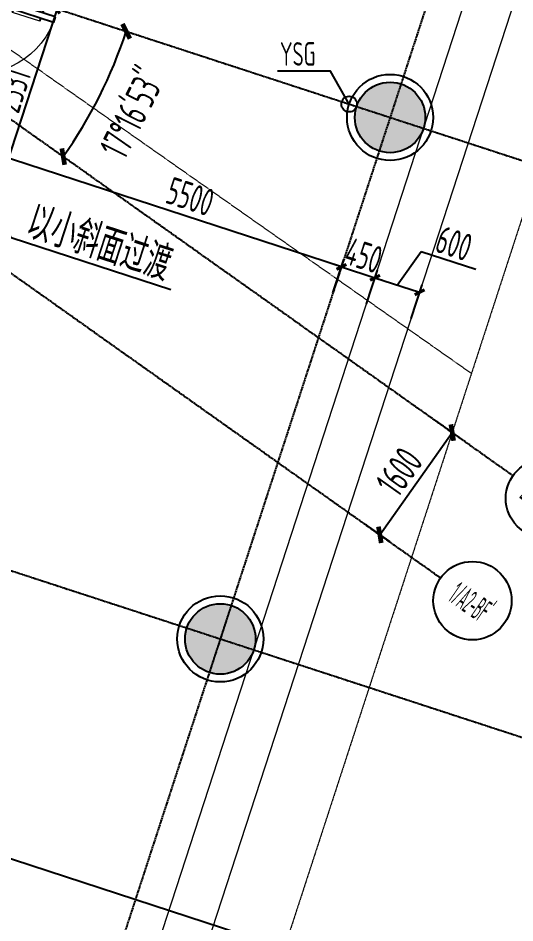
# Model space of a CAD drawing. Header units: millimetres. Extents: x 11639278 to 23698211, y -13072636 to -5537337.
# Drawn here: x 11869917 to 11876263, y -6343850 to -6332302 of the extents above; entities that cross this region are included whole.
import ezdxf
from ezdxf.enums import TextEntityAlignment as Align

# ---------------------------------------------------------------- set-up
doc = ezdxf.new("R2010")
doc.units = ezdxf.units.MM
doc.header["$LTSCALE"] = 10
for name, pattern in [('A2-RG-AXIS$0$CENTER', [2, 1.25, -0.25, 0.25, -0.25]), ('A2-RG-AXIS$0$DOTE', [2.42, 2, -0.2, 0.02, -0.2]), ('A2-RI-F1$0$Overhead 1_16_', [2.579687, 1.5875, -0.992188])]:
    doc.linetypes.add(name, pattern=pattern)
for name, color, linetype in [('A2-RB-F1$0$$34$A-DIMS-100', 1, 'Continuous'), ('A2-RB-F1$0$A-DIMS-100', 1, 'Continuous'), ('A2-RG-AXIS$0$A-DIMS-100', 1, 'Continuous'), ('A2-RG-AXIS$0$A-GRID', 1, 'A2-RG-AXIS$0$CENTER'), ('A2-RG-AXIS$0$A-SYMB', 4, 'Continuous'), ('A2-RI-F1$0$A-DOOR', 32, 'Continuous'), ('A2-RI-F1$0$A-ROOF-DRAN', 175, 'Continuous'), ('A2-RI-F1$0$A-SYMB', 4, 'Continuous'), ('A2-RI-F1$0$A-SYMB-AREA', 4, 'Continuous'), ('A2-RI-F1$0$A-SYMB-NAME', 4, 'Continuous'), ('A2-RI-F1$0$A-WALL', 7, 'Continuous'), ('A2-RI-F1$0$WINDOW_TEXT', 7, 'Continuous'), ('A2-RS-F1$0$A-HATH-GRAY', 8, 'Continuous'), ('A2-RS-F1$0$A-WALL-CONC', 6, 'Continuous')]:
    doc.layers.add(name, color=color, linetype=linetype)
for name, color, linetype, lineweight in [('A2-RI-F1$0$A-DETL', 5, 'Continuous', 5), ('A2-RI-F1$0$A-DETL-LLIN', 3, 'Continuous', 5), ('A2-RI-F1$0$A-FLOR-OVHD', 8, 'A2-RI-F1$0$Overhead 1_16_', 5)]:
    doc.layers.add(name, color=color, linetype=linetype, lineweight=lineweight)
doc.styles.add('A2-RB-F1$0$$0$XD2008', font='hzs.shx', dxfattribs={"width": 0.7, "bigfont": 'hztxt.shx'})
doc.styles.add('A2-RB-F1$0$XD2008', font='hzs.shx', dxfattribs={"width": 0.7, "bigfont": 'hztxt.shx'})
doc.styles.add('A2-RG-AXIS$0$ECADI', font='hzs.shx', dxfattribs={"width": 0.7, "bigfont": 'hztxt.shx'})
doc.styles.add('A2-RG-AXIS$0$XD2008', font='hzs.shx', dxfattribs={"width": 0.7, "bigfont": 'hztxt.shx'})
doc.styles.add('A2-RI-F1$0$ECADI', font='hzs.shx', dxfattribs={"width": 0.7, "bigfont": 'hztxt.shx'})
doc.styles.add('A2-RI-F1$0$SIMPLEX', font='simplex.shx', dxfattribs={"width": 0.7})
doc.dimstyles.new('A2-RB-F1$0$$0$XD100$0', dxfattribs={"dimscale": 100, "dimtxt": 3.5, "dimasz": 1, "dimexe": 1, "dimexo": 2, "dimgap": 0.5, "dimtad": 1, "dimdec": 0, "dimdsep": 46, "dimtxsty": 'A2-RB-F1$0$$0$XD2008', "dimblk1": 'A2-RB-F1$0$$20$_ArchTick', "dimblk2": 'A2-RB-F1$0$$20$_ArchTick', "dimsah": 1, "dimcen": 2.5, "dimclrt": 4, "dimaunit": 1, "dimadec": 0, "dimazin": 0, "dimtfac": 1, "dimtdec": 0, "dimtix": 1, "dimtmove": 2, "dimatfit": 3, "dimfxl": 0, "dimtolj": 1, "dimtzin": 0, "dimarcsym": 0})
doc.dimstyles.new('A2-RB-F1$0$XD100$0', dxfattribs={"dimscale": 100, "dimtxt": 3.5, "dimasz": 1, "dimexe": 1, "dimexo": 2, "dimgap": 0.5, "dimtad": 1, "dimdec": 0, "dimdsep": 46, "dimtxsty": 'A2-RB-F1$0$XD2008', "dimblk1": 'A2-RB-F1$0$_ArchTick', "dimblk2": 'A2-RB-F1$0$_ArchTick', "dimsah": 1, "dimcen": 2.5, "dimclrt": 4, "dimaunit": 1, "dimadec": 0, "dimazin": 0, "dimtfac": 1, "dimtdec": 0, "dimtix": 1, "dimtmove": 1, "dimatfit": 3, "dimfxl": 0, "dimtolj": 1, "dimtzin": 0, "dimarcsym": 0})
doc.dimstyles.new('A2-RG-AXIS$0$XD150', dxfattribs={"dimscale": 300, "dimtxt": 2.5, "dimasz": 1.5, "dimexe": 1, "dimexo": 2, "dimgap": 0.5, "dimtad": 1, "dimdec": 0, "dimdsep": 46, "dimtxsty": 'A2-RG-AXIS$0$XD2008', "dimcen": 2.5, "dimclrt": 4, "dimaunit": 1, "dimadec": 3, "dimazin": 0, "dimtfac": 1, "dimtdec": 0, "dimtmove": 2, "dimatfit": 3, "dimfxl": 0, "dimtolj": 1, "dimtzin": 0, "dimarcsym": 0})
doc.dimstyles.new('A2-RG-AXIS$0$XD150$0', dxfattribs={"dimscale": 150, "dimtxt": 2.5, "dimasz": 1, "dimexe": 1, "dimexo": 2, "dimgap": 0.5, "dimtad": 1, "dimdec": 0, "dimdsep": 46, "dimtxsty": 'A2-RG-AXIS$0$XD2008', "dimblk": 'A2-RG-AXIS$0$_ArchTick', "dimcen": 2.5, "dimclrt": 4, "dimaunit": 1, "dimadec": 0, "dimazin": 0, "dimtfac": 1, "dimtdec": 0, "dimtmove": 2, "dimatfit": 3, "dimfxl": 0, "dimtolj": 1, "dimtzin": 0, "dimarcsym": 0})

# ---------------------------------------------------------------- blocks, each defined once
blk = doc.blocks.new('A2-RG-AXIS$0$_ArchTick')
at = {"color": 0, "linetype": 'ByBlock', "const_width": 0.4}
blk.add_lwpolyline([(-0.5, -0.5), (0.5, 0.5)], dxfattribs=at)
blk = doc.blocks.new('*D562')
at = {"layer": 'A2-RG-AXIS$0$A-DIMS-100', "color": 0, "lineweight": -2, "transparency": 16777216}
for p, q in [((11876759, -6341613), (11877757, -6341939)), ((11875445, -6348548), (11877614, -6341892)), ((11874589, -6348269), (11875588, -6348594))]:
    blk.add_line(p, q, dxfattribs=at)
at = {"layer": 'Defpoints', "color": 0, "transparency": 16777216}
for p in [(11876473, -6341521), (11877614, -6341892), (11874304, -6348176)]:
    blk.add_point(p, dxfattribs=at)
at = {"layer": 'A2-RG-AXIS$0$A-DIMS-100', "color": 0, "lineweight": -2, "transparency": 16777216, "xscale": 150, "yscale": 150, "zscale": 150}
for p, rotation in [((11877614, -6341892), 71.94704053343841), ((11875445, -6348548), 251.9470405334384)]:
    blk.add_blockref('A2-RG-AXIS$0$_ArchTick', p, dxfattribs=dict(at, rotation=rotation))
at = {"layer": 'A2-RG-AXIS$0$A-DIMS-100', "color": 4, "transparency": 16777216, "insert": (11876280, -6345139), "char_height": 375, "attachment_point": 5, "rotation": 71.947, "style": 'A2-RG-AXIS$0$XD2008'}
blk.add_mtext('\\A1;7000', dxfattribs=at)
blk = doc.blocks.new('*D574')
at = {"layer": 'A2-RG-AXIS$0$A-DIMS-100', "color": 0, "lineweight": -2, "transparency": 16777216}
for p, q in [((11875258, -6337447), (11875585, -6337679)), ((11874538, -6338897), (11875463, -6337592)), ((11874333, -6338752), (11874660, -6338984))]:
    blk.add_line(p, q, dxfattribs=at)
at = {"layer": 'Defpoints', "color": 0, "transparency": 16777216}
for p in [(11875013, -6337273), (11875463, -6337592), (11874088, -6338579)]:
    blk.add_point(p, dxfattribs=at)
at = {"layer": 'A2-RG-AXIS$0$A-DIMS-100', "color": 0, "lineweight": -2, "transparency": 16777216, "xscale": 150, "yscale": 150, "zscale": 150}
for p, rotation in [((11875463, -6337592), 54.66696937451481), ((11874538, -6338897), 234.6669693745148)]:
    blk.add_blockref('A2-RG-AXIS$0$_ArchTick', p, dxfattribs=dict(at, rotation=rotation))
at = {"layer": 'A2-RG-AXIS$0$A-DIMS-100', "color": 4, "transparency": 16777216, "insert": (11874786, -6338093), "char_height": 375, "attachment_point": 5, "rotation": 54.667, "style": 'A2-RG-AXIS$0$XD2008'}
blk.add_mtext('\\A1;1600', dxfattribs=at)
blk = doc.blocks.new('A2-RG-AXIS$0$ECADI-TAG-GRID')
at = {"color": 13}
blk.add_circle((0, 0), 5, dxfattribs=at)
at = {"style": 'A2-RG-AXIS$0$ECADI', "width": 0.7}
blk.add_attdef('GRID', text='', height=5, dxfattribs=at).set_placement((0, 0), align=Align.MIDDLE)
blk = doc.blocks.new('*D545')
at = {"layer": 'A2-RG-AXIS$0$A-DIMS-100', "color": 0, "lineweight": -2, "ltscale": 3, "transparency": 16777216}
blk.add_arc((11865637, -6330626), 5954, 324.6656, 341.947, dxfattribs=at)
at = {"layer": 'Defpoints', "color": 0, "ltscale": 3, "transparency": 16777216}
for p in [(11846414, -6316998), (11840967, -6322585), (11870815, -6333565), (11878928, -6334958), (11876238, -6338142)]:
    blk.add_point(p, dxfattribs=at)
at = {"layer": 'A2-RG-AXIS$0$A-DIMS-100', "color": 0, "lineweight": -2, "ltscale": 3, "transparency": 16777216, "xscale": 150, "yscale": 150, "zscale": 150}
for p, rotation in [((11871298, -6332471), 71.94704049334831), ((11870494, -6334070), 234.6655761921282)]:
    blk.add_blockref('A2-RG-AXIS$0$_ArchTick', p, dxfattribs=dict(at, rotation=rotation))
at = {"layer": 'A2-RG-AXIS$0$A-DIMS-100', "color": 4, "ltscale": 3, "transparency": 16777216, "insert": (11871378, -6333513), "char_height": 375, "attachment_point": 5, "rotation": 63.3063, "style": 'A2-RG-AXIS$0$XD2008'}
blk.add_mtext('\\A1;17°16\'53"', dxfattribs=at)
blk = doc.blocks.new('A2-RB-F1$0$$20$_ArchTick')
at = {"color": 0, "linetype": 'ByBlock', "const_width": 0.4}
blk.add_lwpolyline([(-0.5, -0.5), (0.5, 0.5)], dxfattribs=at)
blk = doc.blocks.new('*D857')
at = {"layer": 'A2-RB-F1$0$$34$A-DIMS-100', "color": 0, "lineweight": -2, "transparency": 16777216}
blk.add_arc((11853996, -6322371), 5110, 314.9844, 324.6592, dxfattribs=at)
at = {"layer": 'Defpoints', "color": 0, "transparency": 16777216}
for p in [(11846414, -6316995), (11856870, -6325247), (11857806, -6325777), (11858583, -6326961), (11876238, -6338143)]:
    blk.add_point(p, dxfattribs=at)
at = {"layer": 'A2-RB-F1$0$$34$A-DIMS-100', "color": 0, "lineweight": -2, "transparency": 16777216, "xscale": 100, "yscale": 100, "zscale": 100}
for p, rotation in [((11858164, -6325327), 54.65917628221432), ((11857608, -6325986), 224.984351834306)]:
    blk.add_blockref('A2-RB-F1$0$$20$_ArchTick', p, dxfattribs=dict(at, rotation=rotation))
at = {"layer": 'A2-RB-F1$0$$34$A-DIMS-100', "color": 4, "transparency": 16777216, "insert": (11857703, -6325501), "char_height": 350, "attachment_point": 5, "rotation": 49.8218, "style": 'A2-RB-F1$0$$0$XD2008'}
blk.add_mtext('\\A1;9°40\'29"', dxfattribs=at)
blk = doc.blocks.new('A2-RB-F1$0$_ArchTick')
at = {"color": 0, "linetype": 'ByBlock', "const_width": 0.4}
blk.add_lwpolyline([(-0.5, -0.5), (0.5, 0.5)], dxfattribs=at)
blk = doc.blocks.new('*D1114')
at = {"layer": 'A2-RB-F1$0$A-DIMS-100', "color": 0, "lineweight": -2, "transparency": 16777216}
for p, q in [((11868710, -6334105), (11868849, -6333677)), ((11874048, -6335477), (11868818, -6333772)), ((11873939, -6335809), (11874079, -6335382))]:
    blk.add_line(p, q, dxfattribs=at)
at = {"layer": 'Defpoints', "color": 0, "transparency": 16777216}
for p in [(11868818, -6333772), (11868648, -6334295), (11873877, -6335999)]:
    blk.add_point(p, dxfattribs=at)
at = {"layer": 'A2-RB-F1$0$A-DIMS-100', "color": 0, "lineweight": -2, "transparency": 16777216, "xscale": 100, "yscale": 100, "zscale": 100}
for p, rotation in [((11868818, -6333772), 161.9470652825233), ((11874048, -6335477), 341.9470652825233)]:
    blk.add_blockref('A2-RB-F1$0$_ArchTick', p, dxfattribs=dict(at, rotation=rotation))
at = {"layer": 'A2-RB-F1$0$A-DIMS-100', "color": 4, "transparency": 16777216, "insert": (11872116, -6334580), "char_height": 350, "attachment_point": 5, "rotation": 341.9471, "style": 'A2-RB-F1$0$XD2008'}
blk.add_mtext('\\A1;5500', dxfattribs=at)
blk = doc.blocks.new('*D1115')
at = {"layer": 'A2-RB-F1$0$A-DIMS-100', "color": 0, "lineweight": -2, "transparency": 16777216}
for p, q in [((11873939, -6335809), (11874079, -6335382)), ((11874048, -6335477), (11873953, -6335446)), ((11874048, -6335477), (11874476, -6335616)), ((11874367, -6335949), (11874507, -6335521)), ((11874476, -6335616), (11874571, -6335647))]:
    blk.add_line(p, q, dxfattribs=at)
at = {"layer": 'Defpoints', "color": 0, "transparency": 16777216}
for p in [(11874476, -6335616), (11873877, -6335999), (11874305, -6336139)]:
    blk.add_point(p, dxfattribs=at)
at = {"layer": 'A2-RB-F1$0$A-DIMS-100', "color": 0, "lineweight": -2, "transparency": 16777216, "xscale": 100, "yscale": 100, "zscale": 100}
for p, rotation in [((11874048, -6335477), 341.9467490982071), ((11874476, -6335616), 161.9467490982071)]:
    blk.add_blockref('A2-RB-F1$0$_ArchTick', p, dxfattribs=dict(at, rotation=rotation))
at = {"layer": 'A2-RB-F1$0$A-DIMS-100', "color": 4, "transparency": 16777216, "insert": (11874331, -6335333), "char_height": 350, "attachment_point": 5, "rotation": 341.9467, "style": 'A2-RB-F1$0$XD2008'}
blk.add_mtext('\\A1;450', dxfattribs=at)
blk = doc.blocks.new('*D1116')
at = {"layer": 'A2-RB-F1$0$A-DIMS-100', "color": 0, "lineweight": -2, "transparency": 16777216}
for p, q in [((11874761, -6335709), (11875068, -6335279)), ((11875068, -6335279), (11875763, -6335505)), ((11874367, -6335949), (11874507, -6335521)), ((11874476, -6335616), (11875046, -6335802)), ((11874938, -6336135), (11875077, -6335707))]:
    blk.add_line(p, q, dxfattribs=at)
at = {"layer": 'Defpoints', "color": 0, "transparency": 16777216}
for p in [(11875046, -6335802), (11874305, -6336139), (11874876, -6336325)]:
    blk.add_point(p, dxfattribs=at)
at = {"layer": 'A2-RB-F1$0$A-DIMS-100', "color": 0, "lineweight": -2, "transparency": 16777216, "xscale": 100, "yscale": 100, "zscale": 100}
for p, rotation in [((11874476, -6335616), 161.9467478049549), ((11875046, -6335802), 341.9467478049549)]:
    blk.add_blockref('A2-RB-F1$0$_ArchTick', p, dxfattribs=dict(at, rotation=rotation))
at = {"layer": 'A2-RB-F1$0$A-DIMS-100', "color": 4, "transparency": 16777216, "insert": (11875485, -6335178), "char_height": 350, "attachment_point": 5, "rotation": 341.9467, "style": 'A2-RB-F1$0$XD2008'}
blk.add_mtext('\\A1;600', dxfattribs=at)
blk = doc.blocks.new('*D936')
at = {"layer": 'A2-RB-F1$0$A-DIMS-100', "color": 0, "lineweight": -2, "transparency": 16777216}
for p, q in [((11869630, -6331927), (11870510, -6332214)), ((11870415, -6332183), (11869693, -6334400)), ((11868907, -6334144), (11869788, -6334431))]:
    blk.add_line(p, q, dxfattribs=at)
at = {"layer": 'Defpoints', "color": 0, "transparency": 16777216}
for p in [(11869440, -6331865), (11868717, -6334082), (11869693, -6334400)]:
    blk.add_point(p, dxfattribs=at)
at = {"layer": 'A2-RB-F1$0$A-DIMS-100', "color": 0, "lineweight": -2, "transparency": 16777216, "xscale": 100, "yscale": 100, "zscale": 100}
for p, rotation in [((11870415, -6332183), 71.94704049338732), ((11869693, -6334400), 251.9470404933873)]:
    blk.add_blockref('A2-RB-F1$0$_ArchTick', p, dxfattribs=dict(at, rotation=rotation))
at = {"layer": 'A2-RB-F1$0$A-DIMS-100', "color": 4, "transparency": 16777216, "insert": (11869840, -6333222), "char_height": 350, "attachment_point": 5, "rotation": 71.947, "style": 'A2-RB-F1$0$XD2008'}
blk.add_mtext('\\A1;2331', dxfattribs=at)
blk = doc.blocks.new('*D766')
at = {"layer": 'A2-RB-F1$0$$34$A-DIMS-100', "color": 0, "lineweight": -2, "transparency": 16777216}
blk.add_arc((11861132, -6329394), 1311, 101.9471, 144.6656, dxfattribs=at)
at = {"layer": 'Defpoints', "color": 0, "transparency": 16777216}
for p in [(11845488, -6318303), (11860658, -6327155), (11860554, -6328218), (11861132, -6329394), (11875314, -6339448)]:
    blk.add_point(p, dxfattribs=at)
at = {"layer": 'A2-RB-F1$0$$34$A-DIMS-100', "color": 0, "lineweight": -2, "transparency": 16777216, "xscale": 100, "yscale": 100, "zscale": 100}
for p, rotation in [((11860861, -6328111), 11.94705095669192), ((11860063, -6328636), 234.6655761921278)]:
    blk.add_blockref('A2-RB-F1$0$$20$_ArchTick', p, dxfattribs=dict(at, rotation=rotation))
at = {"layer": 'A2-RB-F1$0$$34$A-DIMS-100', "color": 4, "transparency": 16777216, "insert": (11860270, -6328082), "char_height": 350, "attachment_point": 5, "rotation": 33.3063, "style": 'A2-RB-F1$0$$0$XD2008'}
blk.add_mtext('\\A1;42°43\'7"', dxfattribs=at)
blk = doc.blocks.new('*D806')
at = {"layer": 'A2-RB-F1$0$$34$A-DIMS-100', "color": 0, "lineweight": -2, "transparency": 16777216}
blk.add_arc((11860722, -6327141), 905, 144.6656, 191.9471, dxfattribs=at)
at = {"layer": 'Defpoints', "color": 0, "transparency": 16777216}
for p in [(11846414, -6316998), (11859818, -6327081), (11860600, -6327167), (11859550, -6327389), (11876238, -6338142)]:
    blk.add_point(p, dxfattribs=at)
at = {"layer": 'A2-RB-F1$0$$34$A-DIMS-100', "color": 0, "lineweight": -2, "transparency": 16777216, "xscale": 100, "yscale": 100, "zscale": 100}
for p, rotation in [((11859983, -6326618), 54.66557619212882), ((11859836, -6327329), 281.9470509252889)]:
    blk.add_blockref('A2-RB-F1$0$$20$_ArchTick', p, dxfattribs=dict(at, rotation=rotation))
at = {"layer": 'A2-RB-F1$0$$34$A-DIMS-100', "color": 4, "transparency": 16777216, "insert": (11859582, -6326796), "char_height": 350, "attachment_point": 5, "rotation": 73.1626, "style": 'A2-RB-F1$0$$0$XD2008'}
blk.add_mtext('\\A1;47°16\'53"', dxfattribs=at)
blk = doc.blocks.new('A2-RS-F1')
at = {"layer": 'A2-RS-F1$0$A-HATH-GRAY', "ltscale": 3}
h = blk.add_hatch(color=256, dxfattribs=at)
h.paths.add_polyline_path([(11844907, -6323396), (11843861, -6323055), (11843582, -6323911), (11844628, -6324252)], flags=17)
h.paths.add_polyline_path([(11860883, -6343275), (11862024, -6343647), (11861714, -6344598), (11860573, -6344226)])
h.paths.add_polyline_path([(11865221, -6329964), (11866362, -6330336), (11866052, -6331287), (11864911, -6330915)])
h.paths.add_polyline_path([(11863052, -6336620), (11864193, -6336992), (11863883, -6337943), (11862742, -6337571)])
edge = h.paths.add_edge_path()
edge.add_arc((11859129, -6350592), 550, 0, 360)
edge = h.paths.add_edge_path()
edge.add_arc((11856959, -6357248), 450, 0, 360)
edge = h.paths.add_edge_path()
edge.add_arc((11853167, -6357589), 450, 0, 360)
edge = h.paths.add_edge_path()
edge.add_arc((11867806, -6323971), 450, 0, 360)
h.paths.add_polyline_path([(11846030, -6316400), (11847076, -6316740), (11846797, -6317596), (11845751, -6317255)])
h.paths.add_polyline_path([(11843861, -6323055), (11844907, -6323396), (11844628, -6324252), (11843582, -6323911)])
h.paths.add_polyline_path([(11855493, -6327057), (11855969, -6327212), (11855814, -6327687), (11855338, -6327532)])
h.paths.add_polyline_path([(11855338, -6327532), (11855814, -6327687), (11855969, -6327212), (11855493, -6327057)])
h.paths.add_polyline_path([(11848985, -6347023), (11849461, -6347178), (11849306, -6347653), (11848830, -6347498)])
h.paths.add_polyline_path([(11848830, -6347498), (11849306, -6347653), (11849461, -6347178), (11848985, -6347023)])
h.paths.add_polyline_path([(11841691, -6329710), (11842737, -6330051), (11842458, -6330907), (11841413, -6330566)])
edge = h.paths.add_edge_path()
edge.add_arc((11835567, -6350275), 550, 0, 360)
h.paths.add_polyline_path([(11837074, -6343877), (11838120, -6344218), (11838399, -6343362), (11837353, -6343021)])
h.paths.add_polyline_path([(11839243, -6337221), (11840289, -6337562), (11840568, -6336707), (11839522, -6336366)])
h.paths.add_polyline_path([(11843582, -6323911), (11844628, -6324252), (11844907, -6323396), (11843861, -6323055)])
edge = h.paths.add_edge_path()
edge.add_arc((11839856, -6353250), 450, 0, 360)
edge = h.paths.add_edge_path()
edge.add_arc((11857823, -6320717), 450, 0, 360)
edge = h.paths.add_edge_path()
edge.add_arc((11856666, -6324265), 500, 0, 360)
h.paths.add_polyline_path([(11855338, -6327532), (11855814, -6327687), (11855969, -6327212), (11855493, -6327057)])
h.paths.add_polyline_path([(11848830, -6347498), (11849306, -6347653), (11849461, -6347178), (11848985, -6347023)])
edge = h.paths.add_edge_path()
edge.add_arc((11848133, -6350444), 500, 0, 360)
edge = h.paths.add_edge_path()
edge.add_arc((11846511, -6355420), 450, 0, 360)
edge = h.paths.add_edge_path()
edge.add_arc((11865992, -6360192), 450, 0, 360)
edge = h.paths.add_edge_path()
edge.add_arc((11868161, -6353536), 450, 0, 360)
edge = h.paths.add_edge_path()
edge.add_arc((11870331, -6346881), 450, 0, 360)
edge = h.paths.add_edge_path()
edge.add_arc((11872500, -6340226), 450, 0, 360)
edge = h.paths.add_edge_path()
edge.add_arc((11874669, -6333570), 450, 0, 360)
edge = h.paths.add_edge_path()
edge.add_arc((11876839, -6326915), 450, 0, 360)
at = {"layer": 'A2-RS-F1$0$A-WALL-CONC'}
for centre in [(11874669, -6333570), (11872500, -6340226)]:
    blk.add_circle(centre, 450, dxfattribs=at)
blk = doc.blocks.new('A2-RI-F1$0$$DorLib2D$00000011')
for p, q in [((-0.4667, 0.4709), (-0.4667, -0.0625)), ((-0.4667, 0.4709), (-0.4333, 0.4709)), ((-0.4333, 0.4709), (-0.4333, 0.0042)), ((0.4333, 0.4709), (0.4333, 0.0042)), ((0.4667, 0.4709), (0.4333, 0.4709)), ((0.4667, 0.4709), (0.4667, -0.0625)), ((-0.4833, 0.3962), (-0.4667, 0.3962)), ((-0.4167, 0.3962), (-0.4333, 0.3962)), ((0.4167, 0.3962), (0.4333, 0.3962)), ((0.4833, 0.3962), (0.4667, 0.3962)), ((-0.4833, 0.2346), (-0.4667, 0.2346)), ((-0.4167, 0.2346), (-0.4333, 0.2346)), ((0.4167, 0.2346), (0.4333, 0.2346)), ((0.4833, 0.2346), (0.4667, 0.2346)), ((-0.5, 0.0042), (-0.4333, 0.0042)), ((-0.5, 0.0042), (-0.5, -0.0625)), ((0.5, 0.0042), (0.4333, 0.0042)), ((0.5, 0.0042), (0.5, -0.0625)), ((-0.5, -0.0625), (-0.4667, -0.0625)), ((0.5, -0.0625), (0.4667, -0.0625))]:
    blk.add_line(p, q)
at = {"lineweight": 13}
for p, q in [((-0.4833, 0.3962), (-0.4833, 0.2346)), ((-0.4167, 0.3962), (-0.4167, 0.2346)), ((0.4167, 0.3962), (0.4167, 0.2346)), ((0.4833, 0.3962), (0.4833, 0.2346))]:
    blk.add_line(p, q, dxfattribs=at)
for centre, start, end in [((-0.4667, 0.0042), 0, 85.904), ((0.4667, 0.0042), 94.096, 180)]:
    blk.add_arc(centre, 0.4667, start, end, dxfattribs=at)
blk = doc.blocks.new('A2-RI-F1$0$door-doublewing')
at = {"layer": 'A2-RI-F1$0$A-DOOR', "color": 4, "xscale": -0.9999999999999998, "rotation": 180}
blk.add_blockref('A2-RI-F1$0$$DorLib2D$00000011', (0, -0.0291), dxfattribs=at)
at = {"layer": 'A2-RI-F1$0$WINDOW_TEXT', "style": 'A2-RI-F1$0$SIMPLEX', "flags": 9}
blk.add_attdef('A', text='', height=1, dxfattribs=at).set_placement((0, 1.5), align=Align.MIDDLE)
blk = doc.blocks.new('A2-RI-F1$0$5erhfh')
at = {"layer": 'A2-RI-F1$0$A-SYMB-AREA', "style": 'A2-RI-F1$0$ECADI', "width": 0.7}
blk.add_attdef('340M2', text='', height=2.5, dxfattribs=at).set_placement((0, 1.25), align=Align.MIDDLE_LEFT)
at = {"layer": 'A2-RI-F1$0$A-SYMB-NAME', "style": 'A2-RI-F1$0$ECADI', "width": 0.7}
blk.add_attdef('CHINESENAME', (-12.29, 3.09), '', height=4.5, dxfattribs=at)
blk = doc.blocks.new('A2-RI-F1$0$45yrthfgh')
at = {"layer": 'A2-RI-F1$0$A-ROOF-DRAN'}
blk.add_lwpolyline([(39044, 18301), (38805, 18723), (38129, 18723)], dxfattribs=at)
blk.add_circle((39044, 18301), 100, dxfattribs=at)
ref = blk.add_blockref('A2-RI-F1$0$5erhfh', (37481, 18483), dxfattribs=dict(at, xscale=-100, yscale=100, zscale=100))
ref.add_attrib('CHINESENAME', 'YSG', (38160, 18792), dxfattribs={"layer": 'A2-RI-F1$0$A-SYMB-NAME', "height": 300, "style": 'A2-RI-F1$0$ECADI', "width": 0.7})
blk = doc.blocks.new('A2-RI-F1')
for centre in [(11874669.3, -6333570), (11872500, -6340225.4)]:
    blk.add_circle(centre, 550)
at = {"layer": 'A2-RI-F1$0$A-DETL'}
blk.add_line((11872625.2, -6339841.5), (11872377.4, -6340601.9), dxfattribs=at)
at = {"layer": 'A2-RI-F1$0$A-DETL-LLIN'}
for p, q in [((11864898.5, -6366934.6), (11879262.4, -6322866.6)), ((11864514, -6366178.2), (11878506, -6323251.1))]:
    blk.add_line(p, q, dxfattribs=at)
at = {"layer": 'A2-RI-F1$0$A-FLOR-OVHD', "ltscale": 0.3}
blk.add_line((11869287.4, -6332332.3), (11875707.9, -6336836.7), dxfattribs=at)
blk.add_lwpolyline([(11832501.7, -6353064.2), (11845078.7, -6314477.5), (11879355.1, -6325647.5), (11871959.5, -6348337.9), (11872377.5, -6348345.6), (11867157.7, -6364360), (11832494.4, -6353061.8)], dxfattribs=at)
at = {"layer": 'A2-RI-F1$0$A-SYMB'}
blk.add_lwpolyline([(11871866.2, -6335768.7), (11869830.8, -6335107.3), (11868915.7, -6333107.4)], dxfattribs=at)
at = {"layer": 'Defpoints', "color": 3, "linetype": 'Continuous'}
blk.add_line((11881898.7, -6346970), (11828646, -6329612.7), dxfattribs=at)
blk.add_blockref('A2-RS-F1', (0, 0))
ref = blk.add_blockref('A2-RI-F1$0$5erhfh', (11871062.9, -6335763.1), dxfattribs=dict(xscale=100, yscale=100, zscale=100, rotation=342))
ref.add_attrib('CHINESENAME', '以小斜面过渡', (11869989.3, -6335089.7), dxfattribs={"layer": 'A2-RI-F1$0$A-SYMB-NAME', "height": 450, "rotation": 342, "style": 'A2-RI-F1$0$ECADI', "width": 0.7})
at = {"layer": 'A2-RI-F1$0$A-DOOR', "xscale": 2271.344352925669, "yscale": 2271.344352925669, "zscale": 2271.344352925669, "rotation": 71.9467479267347}
blk.add_blockref('A2-RI-F1$0$door-doublewing', (11868983.4, -6332942.7), dxfattribs=at)
at = {"layer": 'A2-RI-F1$0$A-WALL'}
blk.add_blockref('A2-RI-F1$0$45yrthfgh', (11835102.2, -6351700.9), dxfattribs=at)
blk = doc.blocks.new('A2-RG-AXIS')
at = {"layer": 'A2-RG-AXIS$0$A-GRID', "linetype": 'A2-RG-AXIS$0$DOTE'}
for p, q in [((11876238.4, -6338141.9), (11846413.5, -6316997.8)), ((11875313.6, -6339447.6), (11845488.2, -6318303.1)), ((11878378.1, -6322191.3), (11865217.4, -6362568.5)), ((11840967.2, -6322585.1), (11878927.9, -6334958.1)), ((11838798, -6329240.5), (11876758.7, -6341613.5))]:
    blk.add_line(p, q, dxfattribs=at)
at = {"layer": 'A2-RG-AXIS$0$A-SYMB'}
ref = blk.add_blockref('A2-RG-AXIS$0$ECADI-TAG-GRID', (11876645.6, -6338432), dxfattribs=dict(at, xscale=99.99999999997956, yscale=99.99999999997956, zscale=99.99999999997956, rotation=325.4399999999224))
ref.add_attrib('GRID', "2/A2-BF'", dxfattribs={"layer": '0', "extrusion": (0, 0, -1), "height": 300, "rotation": 34.56, "style": 'A2-RG-AXIS$0$ECADI', "text_generation_flag": 2, "width": 0.4}).set_placement((-11876645.6, -6338432), align=Align.MIDDLE)
ref = blk.add_blockref('A2-RG-AXIS$0$ECADI-TAG-GRID', (11875720.7, -6339737.9), dxfattribs=dict(at, xscale=99.99999999997956, yscale=99.99999999997956, zscale=99.99999999997956, rotation=325.4399999999224))
ref.add_attrib('GRID', "1/A2-BF'", dxfattribs={"layer": '0', "extrusion": (0, 0, -1), "height": 300, "rotation": 34.56, "style": 'A2-RG-AXIS$0$ECADI', "text_generation_flag": 2, "width": 0.4}).set_placement((-11875720.7, -6339737.9), align=Align.MIDDLE)
at = {"layer": 'A2-RG-AXIS$0$A-DIMS-100', "ltscale": 3}
dim = blk.add_angular_dim_2l(base=(11870815.1772, -6333564.6066), line1=((11840967.2378, -6322585.1126), (11878927.9289, -6334958.0925)), line2=((11876238.3543, -6338141.9015), (11846413.5362, -6316997.8396)), dimstyle='A2-RG-AXIS$0$XD150', override={"dimscale": 150, "dimasz": 1, "dimblk": 'A2-RG-AXIS$0$_ArchTick', "dimadec": 4}, dxfattribs=at)
dim.commit()
dim.dimension.update_dxf_attribs({"geometry": '*D545', "text_midpoint": (11871378.0799, -6333512.755)})
at = {"layer": 'A2-RG-AXIS$0$A-DIMS-100'}
dim = blk.add_aligned_dim(p1=(11874088, -6338578.7), p2=(11875013.3, -6337273.4), distance=-551, dimstyle='A2-RG-AXIS$0$XD150$0', dxfattribs=at)
dim.commit()
dim.dimension.update_dxf_attribs({"geometry": '*D574', "text_midpoint": (11874786, -6338092.9)})
dim = blk.add_linear_dim(base=(11877614.4, -6341892.4), p1=(11874304.2, -6348175.9), p2=(11876473.4, -6341520.5), angle=251.94704, dimstyle='A2-RG-AXIS$0$XD150$0', dxfattribs=at)
dim.commit()
dim.dimension.update_dxf_attribs({"geometry": '*D562', "text_midpoint": (11876280.1, -6345138.7)})
blk = doc.blocks.new('A2-RB-F1')
at = {"layer": 'A2-RB-F1$0$$34$A-DIMS-100'}
dim = blk.add_angular_dim_2l(base=(11859818.0904, -6327081.1694), line1=((11859549.7085, -6327389.3411), (11860599.5324, -6327167.208)), line2=((11876238.3543, -6338141.9015), (11846413.5362, -6316997.8396)), dimstyle='A2-RB-F1$0$$0$XD100$0', override={"dimadec": 4}, dxfattribs=at)
dim.commit()
dim.dimension.update_dxf_attribs({"geometry": '*D806', "text_midpoint": (11859581.9068, -6326796.5), "dimtype": 130})
for base, line1, line2, picture, middle in [((11857805.7924, -6325776.5515), ((11856870.4171, -6325247.3472), (11858582.9851, -6326960.8509)), ((11846414.4359, -6316995.0793), (11876238.1344, -6338143.3535)), '*D857', (11857702.7372, -6325501.3186)), ((11860553.616, -6328217.6), ((11875313.5697, -6339447.5714), (11845488.1796, -6318303.104)), ((11860658.2327, -6327154.7875), (11861131.951, -6329393.6283)), '*D766', (11860270.4595, -6328082.4477))]:
    dim = blk.add_angular_dim_2l(base=base, line1=line1, line2=line2, dimstyle='A2-RB-F1$0$$0$XD100$0', override={"dimadec": 4}, dxfattribs=at)
    dim.commit()
    dim.dimension.update_dxf_attribs({"geometry": picture, "text_midpoint": middle})
at = {"layer": 'A2-RB-F1$0$A-DIMS-100'}
for p1, p2, distance, picture, middle in [((11869439.6, -6331865.5), (11868717.1, -6334082), 1026, '*D936', (11869840, -6333222)), ((11873877.4, -6335999.4), (11874305.2, -6336138.8), 549.6, '*D1115', (11874331.4, -6335332.7))]:
    dim = blk.add_aligned_dim(p1=p1, p2=p2, distance=distance, dimstyle='A2-RB-F1$0$XD100$0', dxfattribs=at)
    dim.commit()
    dim.dimension.update_dxf_attribs({"geometry": picture, "text_midpoint": middle})
for base, p1, p2, angle, picture, middle in [((11868818.2, -6333772.3), (11873877.4, -6335999.4), (11868647.9, -6334294.8), 161.94707, '*D1114', (11872046.5, -6334793.8)), ((11875046, -6335802.2), (11874305.2, -6336138.8), (11874875.7, -6336324.8), 341.94675, '*D1116', (11875116, -6335294.5))]:
    dim = blk.add_linear_dim(base=base, p1=p1, p2=p2, angle=angle, dimstyle='A2-RB-F1$0$XD100$0', dxfattribs=at)
    dim.commit()
    dim.dimension.update_dxf_attribs({"geometry": picture, "text_midpoint": middle, "dimtype": 129})

msp = doc.modelspace()

# ---------------------------------------------------------------- block references
for name in ['A2-RI-F1', 'A2-RB-F1', 'A2-RG-AXIS', 'A2-RS-F1']:
    msp.add_blockref(name, (0, 0))

doc.saveas('drawing.dxf')
